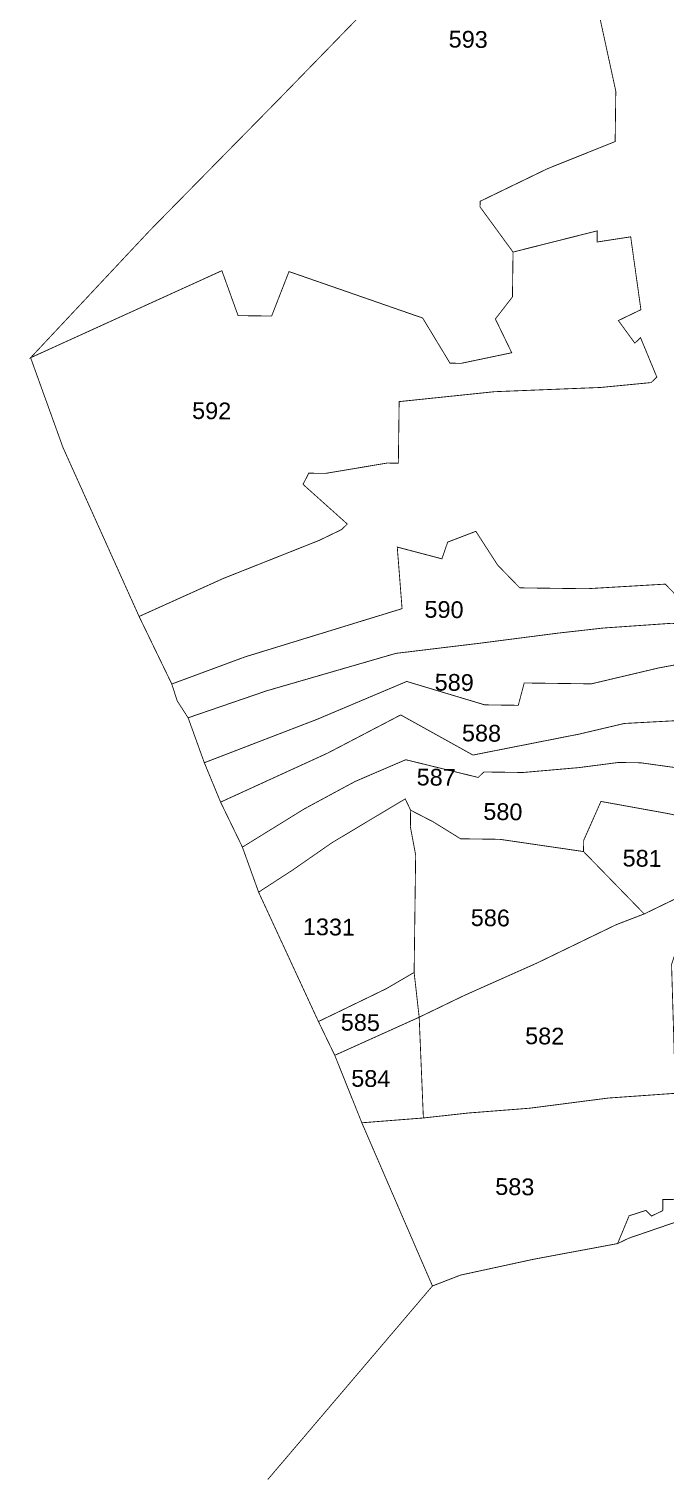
# Model space of a CAD drawing. Header units: metres. Extents: x 259177 to 277314, y 2171367 to 2185445.
# Drawn here: x 267951 to 268402, y 2173847 to 2174870 of the extents above; entities that cross this region are included whole.
import ezdxf

# ---------------------------------------------------------------- set-up
doc = ezdxf.new("R2010")
doc.units = ezdxf.units.M
doc.header["$MEASUREMENT"] = 0
doc.layers.add('SURVEY NO.', color=7, linetype='Continuous')
doc.layers.add('SURVEY PLOT BOUNDARY', color=35, linetype='Continuous')
doc.styles.add('PDF Arial', font='arial.ttf')

# ---------------------------------------------------------------- blocks, each defined once
blk = doc.blocks.new('FEWEWFEWQT')
at = {"layer": 'SURVEY PLOT BOUNDARY', "lineweight": 18, "const_width": 0.001}
for points in [[(282139.0769, 2174207.4096), (282138.9569, 2174207.2829), (282138.8036, 2174207.1229), (282138.6636, 2174206.9695), (282138.7036, 2174206.8629), (282138.7969, 2174206.6628), (282138.8369, 2174206.5828), (282138.8436, 2174206.5628), (282138.8569, 2174206.5428), (282138.8769, 2174206.4895), (282138.8969, 2174206.4428), (282138.9236, 2174206.3895), (282138.9436, 2174206.3361), (282139.0169, 2174206.1828), (282139.0369, 2174206.1428), (282139.0702, 2174206.0628), (282139.1569, 2174205.8694), (282138.9636, 2174205.6361)], [(282139.3169, 2174207.4696), (282139.3569, 2174207.2962), (282139.3569, 2174207.2362), (282139.2769, 2174207.2029), (282139.1969, 2174207.1629), (282139.1969, 2174207.1562), (282139.2369, 2174207.1029), (282139.2369, 2174207.0495), (282139.2169, 2174207.0229), (282139.2369, 2174206.9829), (282139.1769, 2174206.9695), (282139.1635, 2174206.9695), (282139.1302, 2174207.0229), (282138.9702, 2174207.0762), (282138.9502, 2174207.0229), (282138.9102, 2174207.0229), (282138.8902, 2174207.0762), (282138.6636, 2174206.9695), (282138.8036, 2174207.1229), (282138.9569, 2174207.2829), (282139.0769, 2174207.4096)], [(282139.4435, 2174206.6895), (282139.4235, 2174206.7095), (282139.3302, 2174206.7028), (282139.2502, 2174206.7028), (282139.2235, 2174206.7295), (282139.1969, 2174206.7695), (282139.1635, 2174206.7562), (282139.1569, 2174206.7362), (282139.1035, 2174206.7495), (282139.1102, 2174206.6762), (282138.9236, 2174206.6162), (282138.8369, 2174206.5828), (282138.7969, 2174206.6628), (282138.8969, 2174206.7095), (282139.0102, 2174206.7562), (282139.0369, 2174206.7695), (282139.0436, 2174206.7762), (282138.9902, 2174206.8228), (282138.9969, 2174206.8362), (282139.0169, 2174206.8362), (282139.0902, 2174206.8495), (282139.1035, 2174206.8495), (282139.1035, 2174206.9095), (282139.1035, 2174206.9229), (282139.2169, 2174206.9362), (282139.3435, 2174206.9429), (282139.4035, 2174206.9495), (282139.4102, 2174206.9562), (282139.3902, 2174207.0029), (282139.3835, 2174206.9962), (282139.3635, 2174207.0229), (282139.3902, 2174207.0362), (282139.3769, 2174207.1229), (282139.3369, 2174207.1162), (282139.3369, 2174207.1295), (282139.2369, 2174207.1029), (282139.1969, 2174207.1562), (282139.1969, 2174207.1629), (282139.2769, 2174207.2029), (282139.3569, 2174207.2362), (282139.3569, 2174207.2962), (282139.3169, 2174207.4696)], [(282139.4302, 2174206.4361), (282139.3502, 2174206.4495), (282139.3302, 2174206.4028), (282139.3302, 2174206.3895), (282139.2302, 2174206.4028), (282139.1835, 2174206.4028), (282139.1502, 2174206.4228), (282139.1235, 2174206.4361), (282139.1169, 2174206.4495), (282139.0302, 2174206.3961), (282138.9836, 2174206.3628), (282138.9436, 2174206.3361), (282138.9236, 2174206.3895), (282138.9969, 2174206.4361), (282139.0569, 2174206.4695), (282139.1169, 2174206.4962), (282139.2035, 2174206.4762), (282139.2102, 2174206.4828), (282139.2569, 2174206.4828), (282139.3235, 2174206.4895), (282139.3702, 2174206.4962), (282139.3969, 2174206.4962), (282139.4502, 2174206.4895)], [(282138.9636, 2174205.6361), (282139.1569, 2174205.8694), (282139.1902, 2174205.8828), (282139.2769, 2174205.9028), (282139.3769, 2174205.9228), (282139.3902, 2174205.9294), (282139.4835, 2174205.9628), (282139.5168, 2174205.9761), (282139.5235, 2174205.9761), (282139.5235, 2174205.9561), (282139.6502, 2174205.8561), (282139.6968, 2174205.8494), (282139.7102, 2174205.8228), (282139.5302, 2174205.7428), (282139.4635, 2174205.6161)]]:
    blk.add_lwpolyline(points, dxfattribs=at)
for points in [[(282138.7969, 2174206.6628), (282138.7036, 2174206.8629), (282138.6636, 2174206.9695), (282138.8902, 2174207.0762), (282138.9102, 2174207.0229), (282138.9502, 2174207.0229), (282138.9702, 2174207.0762), (282139.1302, 2174207.0229), (282139.1635, 2174206.9695), (282139.1769, 2174206.9695), (282139.2369, 2174206.9829), (282139.2169, 2174207.0229), (282139.2369, 2174207.0495), (282139.2369, 2174207.1029), (282139.3369, 2174207.1295), (282139.3369, 2174207.1162), (282139.3769, 2174207.1229), (282139.3902, 2174207.0362), (282139.3635, 2174207.0229), (282139.3835, 2174206.9962), (282139.3902, 2174207.0029), (282139.4102, 2174206.9562), (282139.4035, 2174206.9495), (282139.3435, 2174206.9429), (282139.2169, 2174206.9362), (282139.1035, 2174206.9229), (282139.1035, 2174206.9095), (282139.1035, 2174206.8495), (282139.0902, 2174206.8495), (282139.0169, 2174206.8362), (282138.9969, 2174206.8362), (282138.9902, 2174206.8228), (282139.0436, 2174206.7762), (282139.0369, 2174206.7695), (282139.0102, 2174206.7562), (282138.8969, 2174206.7095)], [(282139.4435, 2174206.6895), (282139.4569, 2174206.6628), (282139.4302, 2174206.6628), (282139.3502, 2174206.6562), (282139.2969, 2174206.6495), (282139.2035, 2174206.6362), (282139.1035, 2174206.6228), (282138.9502, 2174206.5762), (282138.8569, 2174206.5428), (282138.8436, 2174206.5628), (282138.8369, 2174206.5828), (282138.9236, 2174206.6162), (282139.1102, 2174206.6762), (282139.1035, 2174206.7495), (282139.1569, 2174206.7362), (282139.1635, 2174206.7562), (282139.1969, 2174206.7695), (282139.2235, 2174206.7295), (282139.2502, 2174206.7028), (282139.3302, 2174206.7028), (282139.4235, 2174206.7095)], [(282139.4569, 2174206.6628), (282139.4835, 2174206.6228), (282139.4169, 2174206.6095), (282139.3369, 2174206.5895), (282139.2569, 2174206.5895), (282139.2502, 2174206.5628), (282139.2102, 2174206.5628), (282139.1169, 2174206.5895), (282139.0102, 2174206.5428), (282138.8769, 2174206.4895), (282138.8569, 2174206.5428), (282138.9502, 2174206.5762), (282139.1035, 2174206.6228), (282139.2035, 2174206.6362), (282139.2969, 2174206.6495), (282139.3502, 2174206.6562), (282139.4302, 2174206.6628)], [(282138.8769, 2174206.4895), (282139.0102, 2174206.5428), (282139.1169, 2174206.5895), (282139.2102, 2174206.5628), (282139.2502, 2174206.5628), (282139.2569, 2174206.5895), (282139.3369, 2174206.5895), (282139.4169, 2174206.6095), (282139.4835, 2174206.6228), (282139.4902, 2174206.6162), (282139.5302, 2174206.5562), (282139.4769, 2174206.5495), (282139.3769, 2174206.5428), (282139.3235, 2174206.5295), (282139.1969, 2174206.5028), (282139.1102, 2174206.5495), (282139.0236, 2174206.5028), (282138.8969, 2174206.4428)], [(282139.5035, 2174206.4828), (282139.4502, 2174206.4895), (282139.3969, 2174206.4962), (282139.3702, 2174206.4962), (282139.3235, 2174206.4895), (282139.2569, 2174206.4828), (282139.2102, 2174206.4828), (282139.2035, 2174206.4762), (282139.1169, 2174206.4962), (282139.0569, 2174206.4695), (282138.9969, 2174206.4361), (282138.9236, 2174206.3895), (282138.8969, 2174206.4428), (282139.0236, 2174206.5028), (282139.1102, 2174206.5495), (282139.1969, 2174206.5028), (282139.3235, 2174206.5295), (282139.3769, 2174206.5428), (282139.4769, 2174206.5495), (282139.5302, 2174206.5562), (282139.5102, 2174206.4962)], [(282139.1302, 2174206.2428), (282139.0969, 2174206.2228), (282139.0436, 2174206.1961), (282139.0169, 2174206.1828), (282138.9436, 2174206.3361), (282138.9836, 2174206.3628), (282139.0302, 2174206.3961), (282139.1169, 2174206.4495), (282139.1235, 2174206.4361), (282139.1235, 2174206.4161), (282139.1302, 2174206.3828), (282139.1302, 2174206.2895)], [(282139.4968, 2174206.4161), (282139.4968, 2174206.4028), (282139.4835, 2174206.3828), (282139.4702, 2174206.3628), (282139.4702, 2174206.3495), (282139.4635, 2174206.3428), (282139.4569, 2174206.3428), (282139.4035, 2174206.3161), (282139.3569, 2174206.3628), (282139.3302, 2174206.3895), (282139.3302, 2174206.4028), (282139.3502, 2174206.4495), (282139.4302, 2174206.4361), (282139.4968, 2174206.4228)], [(282139.4035, 2174206.3161), (282139.3702, 2174206.3028), (282139.2769, 2174206.2561), (282139.1902, 2174206.2161), (282139.1369, 2174206.1895), (282139.1302, 2174206.2428), (282139.1302, 2174206.2895), (282139.1302, 2174206.3828), (282139.1235, 2174206.4161), (282139.1235, 2174206.4361), (282139.1502, 2174206.4228), (282139.1835, 2174206.4028), (282139.2302, 2174206.4028), (282139.3302, 2174206.3895), (282139.3569, 2174206.3628)], [(282139.4635, 2174206.3428), (282139.4369, 2174206.2561), (282139.4435, 2174206.1028), (282139.3635, 2174206.0961), (282139.2702, 2174206.0828), (282139.1969, 2174206.0761), (282139.1435, 2174206.0695), (282139.1369, 2174206.1895), (282139.1902, 2174206.2161), (282139.2769, 2174206.2561), (282139.3702, 2174206.3028), (282139.4035, 2174206.3161), (282139.4569, 2174206.3428)], [(282139.1369, 2174206.1895), (282139.0369, 2174206.1428), (282139.0169, 2174206.1828), (282139.0436, 2174206.1961), (282139.0969, 2174206.2228), (282139.1302, 2174206.2428)], [(282139.0369, 2174206.1428), (282139.1369, 2174206.1895), (282139.1435, 2174206.0695), (282139.0702, 2174206.0628)], [(282139.0702, 2174206.0628), (282139.1435, 2174206.0695), (282139.1969, 2174206.0761), (282139.2702, 2174206.0828), (282139.3635, 2174206.0961), (282139.4435, 2174206.1028), (282139.4502, 2174206.0828), (282139.4635, 2174206.0695), (282139.4502, 2174206.0094), (282139.4569, 2174205.9761), (282139.4302, 2174205.9761), (282139.4302, 2174205.9628), (282139.4169, 2174205.9561), (282139.4102, 2174205.9628), (282139.3902, 2174205.9561), (282139.3769, 2174205.9228), (282139.2769, 2174205.9028), (282139.1902, 2174205.8828), (282139.1569, 2174205.8694)], [(282139.5168, 2174205.9761), (282139.4835, 2174205.9628), (282139.3902, 2174205.9294), (282139.3769, 2174205.9228), (282139.3902, 2174205.9561), (282139.4102, 2174205.9628), (282139.4169, 2174205.9561), (282139.4302, 2174205.9628), (282139.4302, 2174205.9761), (282139.4569, 2174205.9761), (282139.4502, 2174206.0094), (282139.4635, 2174206.0695), (282139.4502, 2174206.0828), (282139.4435, 2174206.1028), (282139.5102, 2174206.1161), (282139.5235, 2174206.0695), (282139.4968, 2174206.0561)]]:
    blk.add_lwpolyline(points, close=True, dxfattribs=at)
at = {"layer": 'SURVEY NO.', "char_height": 0.02, "attachment_point": 7, "style": 'PDF Arial'}
for s, insert in [('593', (282139.1569, 2174207.3455)), ('592', (282138.8569, 2174206.8988)), ('590', (282139.1369, 2174206.6655)), ('589', (282139.1502, 2174206.5788)), ('588', (282139.1835, 2174206.5188)), ('587', (282139.1302, 2174206.4655)), ('580', (282139.2102, 2174206.4255)), ('581', (282139.3769, 2174206.3721)), ('586', (282139.1969, 2174206.2988)), ('1331', (282138.9969, 2174206.2854)), ('585', (282139.0436, 2174206.1721)), ('582', (282139.2635, 2174206.1588)), ('584', (282139.0569, 2174206.1054)), ('583', (282139.2302, 2174205.9787))]:
    blk.add_mtext(s, dxfattribs=dict(at, insert=insert))

msp = doc.modelspace()

# ---------------------------------------------------------------- block references
at = {"xscale": 594.7216958835667, "yscale": 594.7216958835667, "zscale": 594.7216958835667, "rotation": 359.254356221976}
msp.add_blockref('FEWEWFEWQT', (-184338996.6, -1288580324.6), dxfattribs=at)

doc.saveas('drawing.dxf')
